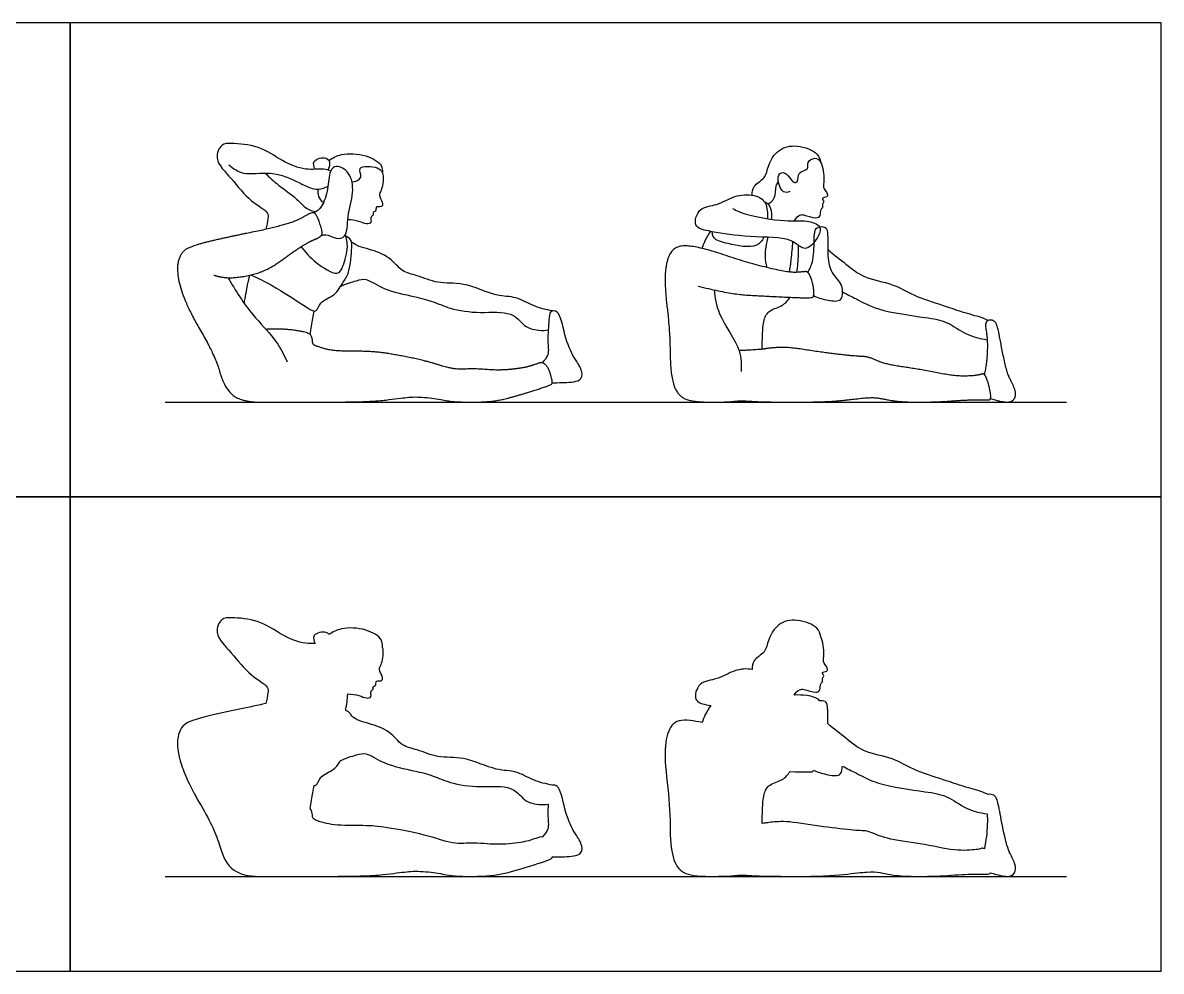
# Model space of a CAD drawing. Header units: millimetres. Extents: x 0.3 to 34.9, y 0.2 to 32.
# Drawn here: x 3.945 to 7.603, y 0.674 to 3.722 of the extents above; entities that cross this region are included whole.
import ezdxf

# ---------------------------------------------------------------- set-up
doc = ezdxf.new("R2010")
doc.units = ezdxf.units.MM
for name, color, linetype, true_color in [('AG-DIAGRAM', 7, 'Continuous', 0xfecc66), ('AG-OUTLINE', 7, 'Continuous', 0x8000ff), ('AG-PEOPLE', 7, 'Continuous', 0x66ccff), ('X-VPRT', 6, 'Continuous', 0xff00ff)]:
    doc.layers.add(name, color=color, linetype=linetype, true_color=true_color)

msp = doc.modelspace()

# ---------------------------------------------------------------- linework, layer by layer
at = {"layer": 'AG-DIAGRAM'}
for points in [[(4.4023, 2.5025), (7.2979, 2.5025)], [(4.4023, 0.9785), (7.2979, 0.9785)]]:
    msp.add_lwpolyline(points, dxfattribs=at)
at = {"layer": 'AG-OUTLINE'}
for points, knots in [([(5.6474, 1.2715), (5.6519, 1.2724), (5.6731, 1.2685), (5.6831, 1.1937), (5.7123, 1.1252), (5.7229, 1.1136), (5.7453, 1.0763), (5.7393, 1.0422), (5.6763, 1.0421), (5.657, 1.0406), (5.6462, 1.0409), (5.646, 1.0393), (5.6457, 1.0382), (5.6424, 1.0342), (5.6234, 1.0271), (5.5523, 1.0047), (5.521, 0.9957), (5.4668, 0.9819), (5.4318, 0.9785), (5.346, 0.9785), (5.3163, 0.9805), (5.2832, 0.9885), (5.2633, 0.9915), (5.2168, 0.9956), (5.1963, 0.9956), (5.1608, 0.9912), (5.1351, 0.9881), (5.0682, 0.9804), (5.0034, 0.9785), (4.8112, 0.9785), (4.7443, 0.9785), (4.6692, 0.9785), (4.6409, 0.9856), (4.6029, 1.0141), (4.5882, 1.0394), (4.5677, 1.1118), (4.5477, 1.1553), (4.4879, 1.2568), (4.467, 1.3003), (4.4433, 1.3729), (4.4396, 1.4028), (4.4483, 1.4496), (4.4589, 1.4652), (4.4927, 1.4808), (4.5199, 1.489), (4.5948, 1.5064), (4.6354, 1.5151), (4.6958, 1.5272), (4.7115, 1.5306), (4.726, 1.5339), (4.7303, 1.5447), (4.7323, 1.5682), (4.7362, 1.5908), (4.6712, 1.6244), (4.6195, 1.6959), (4.5568, 1.7558), (4.5818, 1.8097), (4.6179, 1.8106), (4.7068, 1.8038), (4.7769, 1.753), (4.8387, 1.7263), (4.8746, 1.7264), (4.8841, 1.7266), (4.8809, 1.7346), (4.8713, 1.7574), (4.9161, 1.7681), (4.9266, 1.7585), (4.9284, 1.7553), (4.941, 1.7636), (4.9686, 1.7791), (5.0471, 1.777), (5.1015, 1.7433), (5.1006, 1.7239), (5.1005, 1.7162), (5.1018, 1.713), (5.1054, 1.6963), (5.0984, 1.6589), (5.0872, 1.6443), (5.101, 1.6222), (5.1021, 1.606), (5.0857, 1.6065), (5.0789, 1.6065), (5.0811, 1.5898), (5.0687, 1.5896), (5.0736, 1.5791), (5.0602, 1.5747), (5.0679, 1.5536), (5.0478, 1.5495), (5.0254, 1.5617), (5.0016, 1.5641), (4.9895, 1.5647), (4.9878, 1.5463), (4.9873, 1.5282), (4.982, 1.5172), (4.9825, 1.5154), (4.983, 1.5137), (4.9835, 1.512), (4.9888, 1.5096), (4.9977, 1.503), (5.0009, 1.4954), (5.0014, 1.493), (5.0091, 1.4876), (5.0264, 1.4773), (5.0594, 1.4698), (5.1276, 1.4469), (5.161, 1.3955), (5.2141, 1.3872), (5.2798, 1.3563), (5.362, 1.3669), (5.4645, 1.3164), (5.5296, 1.3198), (5.5851, 1.285), (5.6266, 1.2757), (5.6474, 1.2715)], [-3.08505, -3.08505, -3.08505, -3.08505, -2.895982, -2.345402, -1.803267, -1.549541, -1.147694, -0.825334, -0.357132, 0, 0, 0, 0.074381, 0.074381, 0.381783, 0.381783, 0.689184, 0.689184, 0.996586, 0.996586, 1.303987, 1.303987, 1.611389, 1.611389, 1.91879, 1.91879, 2.226192, 2.226192, 2.533593, 2.533593, 2.840995, 2.840995, 3.148396, 3.148396, 3.455798, 3.455798, 3.763199, 3.763199, 4.070601, 4.070601, 4.378002, 4.378002, 4.685404, 4.685404, 4.992805, 4.992805, 5.300206, 5.300206, 5.41878, 5.41878, 5.41878, 5.790631, 6.060122, 6.562158, 7.178612, 7.738828, 8.153767, 8.509813, 9.092549, 9.684123, 10.243743, 10.468763, 10.468763, 10.468763, 10.786742, 11.1799, 11.330638, 11.330638, 11.330638, 11.752593, 12.306641, 12.784837, 13.087294, 13.087294, 13.087294, 13.203866, 13.632, 13.889242, 14.196972, 14.418242, 14.649004, 14.791222, 15.016819, 15.194105, 15.363854, 15.563351, 15.82004, 16.056805, 16.375515, 16.753604, 16.753604, 16.753604, 17.128527, 17.128527, 17.128527, 17.182695, 17.182695, 17.182695, 17.4454, 17.551434, 17.551434, 17.551434, 17.884639, 18.251643, 18.777161, 19.254794, 19.699779, 20.224067, 20.794317, 21.455096, 21.955816, 22.449832, 22.95169, 22.95169, 22.95169, 22.95169]), ([(7.0472, 1.2411), (7.0499, 1.2423), (7.053, 1.2426), (7.0627, 1.2411), (7.0676, 1.2381), (7.0746, 1.2283), (7.0783, 1.2156), (7.0861, 1.1749), (7.0912, 1.1492), (7.1037, 1.0874), (7.1103, 1.0655), (7.1242, 1.0396), (7.1294, 1.0279), (7.1361, 1.007), (7.1355, 0.9979), (7.1266, 0.9823), (7.1188, 0.9785), (7.0966, 0.9785), (7.0787, 0.9823), (7.054, 0.9899), (7.0531, 0.9876), (7.0518, 0.9864), (7.0461, 0.986), (7.0329, 0.9859), (6.9875, 0.9859), (6.9601, 0.9847), (6.896, 0.9797), (6.8616, 0.9785), (6.7879, 0.9785), (6.7609, 0.9799), (6.7265, 0.9857), (6.7118, 0.9883), (6.6872, 0.9929), (6.6731, 0.9935), (6.6413, 0.9912), (6.6163, 0.9886), (6.5482, 0.9805), (6.4969, 0.9785), (6.3595, 0.9785), (6.3127, 0.9793), (6.2627, 0.9829), (6.244, 0.9829), (6.219, 0.9793), (6.1929, 0.9785), (6.1134, 0.9785), (6.0853, 0.9827), (6.0524, 0.9998), (6.041, 1.0163), (6.0283, 1.0655), (6.025, 1.0992), (6.0246, 1.1852), (6.0215, 1.2314), (6.0094, 1.33), (6.0075, 1.369), (6.0121, 1.4265), (6.0189, 1.4482), (6.0413, 1.4778), (6.0613, 1.4833), (6.1013, 1.4781), (6.1138, 1.4757), (6.1276, 1.4725), (6.1303, 1.4813), (6.1371, 1.4987), (6.149, 1.5181), (6.1558, 1.5271), (6.1533, 1.5276), (6.1311, 1.5319), (6.0962, 1.5393), (6.116, 1.6077), (6.1783, 1.6085), (6.2285, 1.6435), (6.2711, 1.6464), (6.2888, 1.6435), (6.2888, 1.653), (6.289, 1.6754), (6.3337, 1.6967), (6.3381, 1.7402), (6.37, 1.794), (6.4323, 1.8085), (6.5019, 1.7813), (6.5066, 1.7584), (6.5089, 1.7488), (6.5161, 1.7342), (6.5226, 1.6911), (6.5132, 1.6698), (6.5314, 1.6494), (6.531, 1.6358), (6.5081, 1.6364), (6.5224, 1.6224), (6.5122, 1.615), (6.5163, 1.6029), (6.5057, 1.598), (6.5093, 1.576), (6.4926, 1.5657), (6.4558, 1.5807), (6.441, 1.5804), (6.4269, 1.5686), (6.423, 1.5613), (6.4376, 1.5614), (6.4669, 1.562), (6.499, 1.5518), (6.5051, 1.5424), (6.5114, 1.5435), (6.5274, 1.5411), (6.5319, 1.5243), (6.5311, 1.4896), (6.5313, 1.4696), (6.5501, 1.4529), (6.5907, 1.4225), (6.6457, 1.3752), (6.7425, 1.3612), (6.8043, 1.3194), (6.9038, 1.2897), (6.9672, 1.2664), (7.0291, 1.2511), (7.0413, 1.2441), (7.0472, 1.2411)], [-1.08469, -1.08469, -1.08469, -1.08469, -1.013619, -1.013619, -0.886917, -0.886917, -0.760215, -0.760215, -0.633512, -0.633512, -0.50681, -0.50681, -0.380107, -0.380107, -0.253405, -0.253405, -0.126702, -0.126702, 0, 0, 0, 0.111053, 0.111053, 0.327691, 0.327691, 0.54433, 0.54433, 0.760969, 0.760969, 0.977608, 0.977608, 1.194247, 1.194247, 1.410885, 1.410885, 1.627524, 1.627524, 1.844163, 1.844163, 2.060802, 2.060802, 2.27744, 2.27744, 2.494079, 2.494079, 2.710718, 2.710718, 2.927357, 2.927357, 3.143996, 3.143996, 3.360634, 3.360634, 3.577273, 3.577273, 3.793912, 3.793912, 4.010551, 4.010551, 4.095267, 4.095267, 4.095267, 4.372173, 4.677462, 4.677462, 4.677462, 4.722136, 5.073763, 5.442176, 5.836762, 6.252794, 6.627423, 6.627423, 6.627423, 6.907764, 7.250441, 7.589266, 7.988139, 8.398502, 8.831248, 9.116778, 9.116778, 9.116778, 9.507751, 9.759268, 10.017901, 10.181883, 10.380431, 10.556209, 10.719043, 10.887126, 11.043944, 11.272866, 11.478467, 11.801752, 12.004817, 12.26555, 12.26555, 12.26555, 12.537116, 12.889077, 12.889077, 12.889077, 13.070242, 13.295498, 13.629829, 13.629829, 13.629829, 14.085137, 14.529723, 15.035117, 15.494146, 16.021544, 16.468848, 16.874864, 17.108971, 17.108971, 17.108971, 17.108971]), ([(5.6333, 1.2109), (5.6146, 1.207), (5.5745, 1.2123), (5.551, 1.2288), (5.5139, 1.2736), (5.4148, 1.2622), (5.3194, 1.2768), (5.2637, 1.3027), (5.2016, 1.3187), (5.1061, 1.3369), (5.0504, 1.3785), (5.017, 1.3686), (4.9822, 1.3589), (4.9663, 1.3504), (4.9603, 1.3409), (4.943, 1.3161), (4.8986, 1.3044), (4.8921, 1.2717), (4.8833, 1.2706), (4.8809, 1.271), (4.8796, 1.263), (4.8769, 1.2471), (4.8712, 1.2133), (4.8684, 1.1963), (4.8691, 1.1957), (4.8697, 1.1952), (4.8737, 1.1889), (4.8756, 1.1826), (4.876, 1.1689), (4.8777, 1.1643), (4.8842, 1.1597), (4.895, 1.1558), (4.932, 1.1451), (4.9581, 1.1424), (5.0255, 1.1424), (5.0536, 1.1416), (5.0982, 1.1383), (5.1311, 1.1332), (5.2181, 1.1161), (5.2546, 1.1069), (5.3136, 1.0875), (5.3395, 1.0833), (5.3839, 1.0859), (5.4089, 1.0854), (5.4644, 1.0809), (5.4913, 1.0812), (5.5432, 1.087), (5.5629, 1.0906), (5.5894, 1.0988), (5.5989, 1.102), (5.6076, 1.1054), (5.6105, 1.1056), (5.6135, 1.105), (5.6214, 1.1123), (5.6379, 1.1311), (5.6308, 1.1685), (5.6325, 1.1995), (5.6333, 1.2109)], [-5.421743, -5.421743, -5.421743, -5.421743, -4.946082, -4.610887, -4.166771, -3.549737, -2.927471, -2.444422, -1.943125, -1.317455, -0.813331, -0.461623, 0, 0, 0, 0.296557, 0.737662, 1.078118, 1.184702, 1.184702, 1.184702, 1.493697, 1.944293, 1.944293, 1.944293, 1.976225, 1.976225, 2.283627, 2.283627, 2.591028, 2.591028, 2.89843, 2.89843, 3.205831, 3.205831, 3.513233, 3.513233, 3.820634, 3.820634, 4.128036, 4.128036, 4.435437, 4.435437, 4.742839, 4.742839, 5.05024, 5.05024, 5.357642, 5.357642, 5.665043, 5.665043, 5.811562, 5.811562, 5.811562, 6.168312, 6.592188, 6.850599, 6.850599, 6.850599, 6.850599]), ([(7.0436, 1.1792), (7.0208, 1.1829), (6.9753, 1.1929), (6.9144, 1.2399), (6.8437, 1.2512), (6.6926, 1.2708), (6.6257, 1.3097), (6.593, 1.3252), (6.5782, 1.3332), (6.5781, 1.3307), (6.5773, 1.3199), (6.5728, 1.2978), (6.524, 1.306), (6.4987, 1.3133), (6.4858, 1.3196), (6.4851, 1.3176), (6.4843, 1.3163), (6.4796, 1.3135), (6.4553, 1.3134), (6.4103, 1.3155), (6.4034, 1.3057), (6.3883, 1.2857), (6.3421, 1.2765), (6.3239, 1.2424), (6.3217, 1.1938), (6.3206, 1.1638), (6.321, 1.1485), (6.3248, 1.1489), (6.3278, 1.1493), (6.3401, 1.1515), (6.3545, 1.153), (6.392, 1.1555), (6.4212, 1.1529), (6.5007, 1.1402), (6.5373, 1.1352), (6.6039, 1.1277), (6.6275, 1.1257), (6.6554, 1.125), (6.6714, 1.1207), (6.7074, 1.1038), (6.7348, 1.097), (6.8087, 1.0866), (6.8467, 1.0801), (6.9245, 1.0645), (6.9557, 1.0611), (7.0028, 1.0634), (7.0177, 1.0654), (7.0281, 1.0698), (7.0316, 1.0695), (7.0345, 1.0672), (7.0401, 1.0937), (7.0432, 1.1198), (7.0443, 1.1578), (7.0442, 1.1692), (7.0436, 1.1792)], [-2.813097, -2.813097, -2.813097, -2.813097, -2.376518, -1.931658, -1.482632, -0.836894, -0.373512, 0, 0, 0, 0.074075, 0.32231, 0.661567, 1.006385, 1.006385, 1.006385, 1.071564, 1.071564, 1.277404, 1.277404, 1.277404, 1.591604, 1.937072, 2.247551, 2.61144, 2.966963, 2.966963, 2.966963, 3.013549, 3.013549, 3.230188, 3.230188, 3.446827, 3.446827, 3.663465, 3.663465, 3.880104, 3.880104, 4.096743, 4.096743, 4.313382, 4.313382, 4.530021, 4.530021, 4.746659, 4.746659, 4.963298, 4.963298, 5.102316, 5.102316, 5.102316, 5.229018, 5.229018, 5.291208, 5.291208, 5.291208, 5.291208])]:
    msp.add_open_spline(points, degree=3, knots=knots, dxfattribs=at)
at = {"layer": 'AG-PEOPLE'}
for points, degree, knots in [([(4.9348, 3.2452), (4.9275, 3.2476), (4.9119, 3.2541), (4.8501, 3.2453), (4.7769, 3.277), (4.7068, 3.3278), (4.6179, 3.3346), (4.5818, 3.3337), (4.5568, 3.2798), (4.6195, 3.2199), (4.6712, 3.1484), (4.7362, 3.1148), (4.7323, 3.0922), (4.7303, 3.0687), (4.726, 3.0579)], 3, [0, 0, 0, 0, 0.301947, 0.781674, 1.341294, 1.932869, 2.515605, 2.87165, 3.28659, 3.846806, 4.46326, 4.965295, 5.234787, 5.606637, 5.606637, 5.606637, 5.606637]), ([(4.9284, 3.2793), (4.941, 3.2876), (4.9686, 3.3031), (5.0471, 3.301), (5.1015, 3.2673), (5.1006, 3.2479), (5.1005, 3.2402)], 3, [0, 0, 0, 0, 0.421955, 0.976003, 1.4542, 1.756656, 1.756656, 1.756656, 1.756656]), ([(6.2888, 3.1675), (6.2888, 3.177), (6.289, 3.1994), (6.3337, 3.2207), (6.3381, 3.2642), (6.37, 3.318), (6.4323, 3.3325), (6.5019, 3.3053), (6.5066, 3.2824), (6.5089, 3.2728)], 3, [0, 0, 0, 0, 0.280341, 0.623018, 0.961842, 1.360716, 1.771079, 2.203825, 2.489354, 2.489354, 2.489354, 2.489354]), ([(4.6074, 3.2652), (4.6214, 3.2537), (4.654, 3.2281), (4.7429, 3.2486), (4.8333, 3.2092), (4.8852, 3.1803), (4.9137, 3.1904), (4.9254, 3.1961)], 3, [0, 0, 0, 0, 0.46294, 1.045714, 1.670148, 2.14238, 2.53451, 2.53451, 2.53451, 2.53451]), ([(4.8841, 3.2506), (4.8809, 3.2586), (4.8713, 3.2814), (4.9231, 3.2937), (4.9339, 3.2695), (4.929, 3.2545), (4.9248, 3.2485)], 3, [0, 0, 0, 0, 0.317979, 0.711137, 0.995955, 1.291055, 1.291055, 1.291055, 1.291055]), ([(4.9042, 3.0382), (4.909, 3.0396), (4.9199, 3.0438), (4.9507, 3.0262), (4.9889, 3.0307), (4.9864, 3.1028), (5.0102, 3.1738), (5.0002, 3.2406), (4.9529, 3.2679), (4.9284, 3.2433), (4.9271, 3.1875), (4.9089, 3.1298), (4.8901, 3.1163), (4.8813, 3.1105)], 3, [0, 0, 0, 0, 0.244694, 0.611796, 0.946165, 1.442537, 2.003635, 2.502496, 2.916765, 3.234182, 3.705452, 4.189502, 4.54329, 4.54329, 4.54329, 4.54329]), ([(5.0029, 3.2103), (5.0135, 3.2118), (5.0428, 3.2209), (5.0125, 3.2637), (5.0911, 3.2609), (5.1074, 3.2314), (5.0984, 3.1829), (5.0872, 3.1683), (5.101, 3.1462), (5.1021, 3.13), (5.0857, 3.1305), (5.0789, 3.1305), (5.0811, 3.1138), (5.0687, 3.1136), (5.0736, 3.1031), (5.0602, 3.0987), (5.0679, 3.0776), (5.0478, 3.0735), (5.0254, 3.0857), (5.0016, 3.0881), (4.9895, 3.0887)], 3, [0, 0, 0, 0, 0.356183, 0.686255, 1.152479, 1.506278, 1.934411, 2.191653, 2.499383, 2.720653, 2.951415, 3.093633, 3.31923, 3.496517, 3.666265, 3.865763, 4.122451, 4.359217, 4.677926, 5.056016, 5.056016, 5.056016, 5.056016]), ([(6.4095, 3.179), (6.4029, 3.1774), (6.3845, 3.1698), (6.3638, 3.2264), (6.3888, 3.2475), (6.4095, 3.2242), (6.4203, 3.2062), (6.4393, 3.2099), (6.4321, 3.2445), (6.4732, 3.2476), (6.4613, 3.2754), (6.4914, 3.2907), (6.5132, 3.2765), (6.5227, 3.2154), (6.5132, 3.1938), (6.5314, 3.1734), (6.531, 3.1598), (6.5081, 3.1604), (6.5224, 3.1464), (6.5122, 3.139), (6.5163, 3.1269), (6.5057, 3.122), (6.5093, 3.1), (6.4926, 3.0897), (6.4558, 3.1047), (6.441, 3.1044), (6.4269, 3.0926), (6.423, 3.0853)], 3, [0, 0, 0, 0, 0.237498, 0.605477, 0.850882, 1.12111, 1.359134, 1.539326, 1.809856, 2.090648, 2.32678, 2.593966, 2.839377, 3.242358, 3.493875, 3.752508, 3.916491, 4.115038, 4.290816, 4.453651, 4.621733, 4.778551, 5.007473, 5.213074, 5.536359, 5.739424, 6.000157, 6.000157, 6.000157, 6.000157]), ([(4.7235, 3.2387), (4.7377, 3.2254), (4.765, 3.1993), (4.8266, 3.1583), (4.853, 3.1229), (4.877, 3.1167), (4.888, 3.115)], 3, [0, 0, 0, 0, 0.479386, 1.017013, 1.428813, 1.791726, 1.791726, 1.791726, 1.791726]), ([(4.9111, 3.1434), (4.9048, 3.1488), (4.8942, 3.1629), (4.8938, 3.1792), (4.895, 3.1868)], 3, [0, 0, 0, 0, 0.3136374, 0.6159176, 0.6159176, 0.6159176, 0.6159176]), ([(6.3393, 3.1396), (6.3474, 3.1443), (6.365, 3.1555), (6.363, 3.1977), (6.3701, 3.2059), (6.3728, 3.2102)], 3, [0, 0, 0, 0, 0.2777249, 0.6021362, 0.8067672, 0.8067672, 0.8067672, 0.8067672]), ([(6.2252, 3.1246), (6.2394, 3.1178), (6.2669, 3.1033), (6.3949, 3.081), (6.4582, 3.0888), (6.5139, 3.071), (6.503, 3.0347), (6.4657, 2.9842), (6.4288, 3.0121), (6.3975, 3.0334), (6.2605, 3.0319), (6.155, 3.0508), (6.0962, 3.0633), (6.116, 3.1317), (6.1783, 3.1325), (6.23, 3.1685), (6.294, 3.1715), (6.3351, 3.1499), (6.3387, 3.1106), (6.3378, 3.0921)], 3, [0, 0, 0, 0, 0.360852, 0.949022, 1.390667, 1.742628, 2.032976, 2.418627, 2.728795, 3.048402, 3.655534, 4.222476, 4.574104, 4.942517, 5.337103, 5.753134, 6.163131, 6.515539, 6.811707, 6.811707, 6.811707, 6.811707]), ([(6.327, 3.1475), (6.3323, 3.1449), (6.3436, 3.1395), (6.3514, 3.1123), (6.3512, 3.095), (6.3499, 3.0903)], 3, [0, 0, 0, 0, 0.2209827, 0.5260072, 0.7268803, 0.7268803, 0.7268803, 0.7268803]), ([(4.5586, 2.9109), (4.5914, 2.8998), (4.6644, 2.9064), (4.7362, 2.9285), (4.8153, 2.9872), (4.8687, 3.02), (4.9062, 3.0347), (4.9074, 3.0556), (4.8875, 3.1106), (4.8699, 3.1118), (4.8289, 3.0856), (4.7444, 3.061), (4.6136, 3.0347), (4.5011, 3.0087), (4.4505, 2.9853), (4.4374, 2.9151), (4.4729, 2.8061), (4.5626, 2.6539), (4.5934, 2.5453), (4.6504, 2.5025), (4.7631, 2.5025), (5.0514, 2.5025), (5.1519, 2.5141), (5.2052, 2.5206), (5.2749, 2.5145), (5.3245, 2.5025), (5.4533, 2.5025), (5.5345, 2.5231), (5.6412, 2.5566), (5.6489, 2.5662), (5.6333, 2.6154), (5.6136, 2.6318), (5.596, 2.6248), (5.5562, 2.6125), (5.4783, 2.6038), (5.395, 2.6105), (5.3284, 2.6066), (5.2399, 2.6358), (5.1093, 2.6615), (5.0424, 2.6664), (4.9412, 2.6664), (4.8858, 2.6825), (4.8761, 2.6895), (4.8755, 2.71), (4.8646, 2.7271), (4.7728, 2.7392), (4.7264, 2.7363)], 2, [0, 0, 0, 0.307401, 0.614803, 0.922204, 1.229606, 1.537007, 1.844409, 2.15181, 2.459212, 2.766613, 3.074015, 3.381416, 3.688818, 3.996219, 4.303621, 4.611022, 4.918424, 5.225825, 5.533226, 5.840628, 6.148029, 6.455431, 6.762832, 7.070234, 7.377635, 7.685037, 7.992438, 8.29984, 8.607241, 8.914643, 9.222044, 9.529446, 9.836847, 10.144249, 10.45165, 10.759051, 11.066453, 11.373854, 11.681256, 11.988657, 12.296059, 12.60346, 12.910862, 13.218263, 13.525665, 13.768347, 13.768347, 13.768347]), ([(4.6782, 2.9114), (4.7006, 2.901), (4.7424, 2.8822), (4.8532, 2.8091), (4.8903, 2.7869), (4.8986, 2.8284), (4.9493, 2.8417), (4.9745, 2.8904), (4.9964, 2.9175), (5.0025, 2.9986), (5.0026, 3.0234), (4.9888, 3.0336), (4.9835, 3.036)], 3, [0, 0, 0, 0, 0.541172, 1.269668, 1.617151, 1.957608, 2.398713, 2.846838, 3.229124, 3.781537, 4.08857, 4.351275, 4.351275, 4.351275, 4.351275]), ([(4.8396, 3.0021), (4.8531, 2.9831), (4.8817, 2.9529), (4.957, 2.9032), (4.9763, 2.941), (4.9921, 3.0025), (4.9857, 3.0285), (4.982, 3.0412)], 3, [0, 0, 0, 0, 0.525452, 1.069221, 1.413209, 1.914312, 2.309876, 2.309876, 2.309876, 2.309876]), ([(6.1276, 2.9965), (6.1303, 3.0053), (6.1371, 3.0227), (6.149, 3.0421), (6.1558, 3.0511)], 3, [0, 0, 0, 0, 0.2769058, 0.5821956, 0.5821956, 0.5821956, 0.5821956]), ([(6.326, 3.033), (6.321, 3.0209), (6.2991, 2.993), (6.2124, 3.0111), (6.1638, 3.0233), (6.1604, 3.0431), (6.1601, 3.0503)], 3, [7.150026, 7.150026, 7.150026, 7.150026, 7.400105, 7.900473, 8.268242, 8.484324, 8.484324, 8.484324, 8.484324]), ([(6.467, 2.9194), (6.4732, 2.93), (6.4862, 2.952), (6.4877, 3.0217), (6.4887, 3.069), (6.5268, 3.067), (6.5326, 3.0456), (6.5294, 2.9707), (6.5395, 2.9191), (6.5785, 2.8815), (6.5787, 2.8509), (6.5728, 2.8218), (6.524, 2.83), (6.4987, 2.8373), (6.4858, 2.8436)], 3, [0, 0, 0, 0, 0.318223, 0.761339, 1.094218, 1.360869, 1.586125, 2.038026, 2.427697, 2.79771, 3.081844, 3.330079, 3.669336, 4.014154, 4.014154, 4.014154, 4.014154]), ([(5.6474, 2.7955), (5.6266, 2.7997), (5.5851, 2.809), (5.5296, 2.8438), (5.4645, 2.8404), (5.362, 2.8909), (5.2798, 2.8803), (5.2141, 2.9112), (5.161, 2.9195), (5.1276, 2.9709), (5.0594, 2.9938), (5.0264, 3.0013), (5.0091, 3.0116), (5.0014, 3.017)], 3, [0, 0, 0, 0, 0.501857, 0.995874, 1.496594, 2.157373, 2.727623, 3.251911, 3.696896, 4.174529, 4.700046, 5.06705, 5.400256, 5.400256, 5.400256, 5.400256]), ([(6.3363, 2.935), (6.3332, 2.9471), (6.3286, 2.9721), (6.3339, 3.0131), (6.3404, 3.0323)], 3, [0, 0, 0, 0, 0.3217686, 0.7309445, 0.7309445, 0.7309445, 0.7309445]), ([(6.4084, 2.9206), (6.4107, 2.9344), (6.4148, 2.9623), (6.4181, 2.9995), (6.4191, 3.0181)], 3, [0, 0, 0, 0, 0.3407415, 0.7334896, 0.7334896, 0.7334896, 0.7334896]), ([(6.4366, 3.0061), (6.437, 2.9871), (6.4352, 2.9488), (6.4325, 2.9293), (6.431, 2.9196)], 3, [0, 0, 0, 0, 0.3970818, 0.6821867, 0.6821867, 0.6821867, 0.6821867]), ([(6.5313, 2.9936), (6.5501, 2.9769), (6.5907, 2.9465), (6.6457, 2.8992), (6.7425, 2.8852), (6.8043, 2.8434), (6.9038, 2.8137), (6.9672, 2.7904), (7.0291, 2.7751), (7.0413, 2.7681), (7.0472, 2.7651)], 3, [0, 0, 0, 0, 0.455308, 0.899894, 1.405287, 1.864317, 2.391715, 2.839019, 3.245034, 3.479141, 3.479141, 3.479141, 3.479141]), ([(4.6043, 2.9025), (4.628, 2.8613), (4.6793, 2.7823), (4.7547, 2.7105), (4.7825, 2.6581), (4.7947, 2.6323)], 3, [0, 0, 0, 0, 0.75003, 1.388519, 1.969086, 1.969086, 1.969086, 1.969086]), ([(4.6568, 2.82), (4.6599, 2.8397), (4.6672, 2.879), (4.6719, 2.9), (4.6743, 2.9105)], 3, [0, 0, 0, 0, 0.4863472, 0.8430693, 0.8430693, 0.8430693, 0.8430693]), ([(4.9663, 2.8744), (4.9822, 2.8829), (5.017, 2.8926), (5.0504, 2.9025), (5.1061, 2.8609), (5.2016, 2.8427), (5.2637, 2.8267), (5.3194, 2.8008), (5.4148, 2.7862), (5.5139, 2.7976), (5.551, 2.7528), (5.5745, 2.7363), (5.6146, 2.731), (5.6333, 2.7349)], 3, [0, 0, 0, 0, 0.461623, 0.813331, 1.317455, 1.943125, 2.444422, 2.927471, 3.549737, 4.166771, 4.610887, 4.946082, 5.421743, 5.421743, 5.421743, 5.421743]), ([(6.1659, 2.8633), (6.1696, 2.8373), (6.1743, 2.7854), (6.258, 2.6704), (6.2534, 2.6233), (6.2527, 2.6008)], 3, [0, 0, 0, 0, 0.465883, 1.073463, 1.504305, 1.504305, 1.504305, 1.504305]), ([(6.5782, 2.8572), (6.593, 2.8492), (6.6257, 2.8337), (6.6926, 2.7948), (6.8437, 2.7752), (6.9144, 2.7639), (6.9753, 2.7169), (7.0208, 2.7069), (7.0436, 2.7032)], 3, [0, 0, 0, 0, 0.373512, 0.836894, 1.482632, 1.931658, 2.376518, 2.813097, 2.813097, 2.813097, 2.813097]), ([(6.321, 2.6725), (6.3206, 2.6878), (6.3217, 2.7178), (6.3239, 2.7664), (6.3421, 2.8005), (6.3883, 2.8097), (6.4034, 2.8297), (6.4103, 2.8395)], 3, [0, 0, 0, 0, 0.355523, 0.719412, 1.029891, 1.375359, 1.689559, 1.689559, 1.689559, 1.689559]), ([(4.8684, 2.7203), (4.8712, 2.7373), (4.8769, 2.7711), (4.8796, 2.787), (4.8809, 2.795)], 3, [0, 0, 0, 0, 0.4505962, 0.7595909, 0.7595909, 0.7595909, 0.7595909]), ([(5.6462, 2.5649), (5.657, 2.5646), (5.6763, 2.5661), (5.7393, 2.5662), (5.7453, 2.6003), (5.7229, 2.6376), (5.7123, 2.6492), (5.6831, 2.7177), (5.6724, 2.7979), (5.6361, 2.7964), (5.6365, 2.7629), (5.6291, 2.7015), (5.6379, 2.6551), (5.6214, 2.6363), (5.6135, 2.629)], 3, [0, 0, 0, 0, 0.357132, 0.825334, 1.147694, 1.549541, 1.803267, 2.345402, 2.895982, 3.177342, 3.507919, 4.013576, 4.437452, 4.794202, 4.794202, 4.794202, 4.794202])]:
    msp.add_open_spline(points, degree=degree, knots=knots, dxfattribs=at)
for points in [[(6.1147, 2.8752), (6.2178, 2.8496), (6.3286, 2.8434), (6.4775, 2.8362), (6.4888, 2.8431), (6.4831, 2.8905), (6.4678, 2.9224), (6.4547, 2.9215), (6.4066, 2.9177), (6.2693, 2.9514), (6.1331, 2.998), (6.047, 3.0092), (6.0132, 2.9649), (6.0064, 2.8787), (6.0245, 2.7307), (6.0251, 2.6017), (6.0442, 2.5281), (6.0935, 2.5025), (6.2128, 2.5025), (6.2502, 2.5078), (6.3252, 2.5025), (6.5312, 2.5025), (6.6333, 2.5146), (6.6811, 2.5181), (6.7179, 2.5112), (6.7695, 2.5025), (6.88, 2.5025), (6.9761, 2.5099), (7.0442, 2.5099), (7.0555, 2.5106), (7.0542, 2.5362), (7.0439, 2.5746), (7.0336, 2.5961), (7.0146, 2.588), (6.944, 2.5846), (6.8272, 2.608), (6.7164, 2.6236), (6.6624, 2.6489), (6.6205, 2.6498), (6.5206, 2.6611), (6.4013, 2.6801), (6.3451, 2.6764), (6.3149, 2.6711), (6.2465, 2.6679)], [(7.054, 2.5139), (7.0911, 2.5025), (7.1243, 2.5025), (7.1378, 2.5258), (7.1277, 2.5571), (7.1068, 2.5959), (7.088, 2.6887), (7.0763, 2.7498), (7.0658, 2.7646), (7.0472, 2.7676), (7.0357, 2.7537), (7.045, 2.7076), (7.0429, 2.631), (7.0345, 2.5912)]]:
    msp.add_open_spline(points, degree=2, dxfattribs=at)
at = {"layer": 'X-VPRT'}
for points in [[(0.2875, 3.7217), (0.2875, 2.1977), (4.0975, 2.1977), (4.0975, 3.7217)], [(4.0975, 3.7217), (4.0975, 2.1977), (7.6027, 2.1977), (7.6027, 3.7217)], [(0.2875, 2.1977), (0.2875, 0.6737), (4.0975, 0.6737), (4.0975, 2.1977)], [(4.0975, 2.1977), (4.0975, 0.6737), (7.6027, 0.6737), (7.6027, 2.1977)]]:
    msp.add_lwpolyline(points, close=True, dxfattribs=at)

doc.saveas('drawing.dxf')
